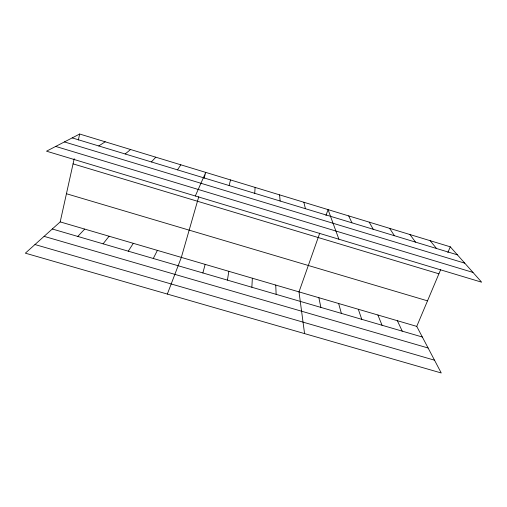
<?xml version="1.0" encoding="UTF-8"?>
<svg xmlns="http://www.w3.org/2000/svg" width="507" height="507" viewBox="0 0 507 507"><rect width="100%" height="100%" fill="white"/><g stroke="black" fill="none" stroke-linecap="round" stroke-linejoin="round"><path stroke-width="0.76" d="M251.865 287.254L252.347 278.216M254.717 193.306L255.11 187.419M227.44 280.124L228.815 271.315M60.194 221.901L416.748 326.388L441.242 372.975L25.35 253.17L60.194 221.901L74.206 158.678M78.344 140.033L79.675 134.025L450.273 246.814L481.65 282.19L46.517 151.187L79.675 134.025M229.139 185.543L230.508 179.928M202.876 272.956L205.145 264.381M198.763 196.722L181.335 257.404L167.335 294.073M204.08 178.204L205.747 172.393L195.322 195.987M319.74 233.15L299.003 291.886L304.568 333.606M325.957 215.532L328.048 209.613L338.904 239.215M416.748 326.388L440.691 269.566M447.865 252.53L450.273 246.814M153.285 258.481L157.392 250.388M128.271 251.174L133.303 243.328M177.488 169.864L180.841 164.813M103.098 243.829L109.075 236.23M151.416 161.948L155.782 157.189M77.767 236.433L84.707 229.088M125.178 153.982L130.572 149.514M98.77 145.965L105.203 141.795M34.964 244.539L434.518 360.192M44.096 236.351L428.111 347.998M52.291 228.999L422.337 337.016M66.436 193.731L427.509 300.847M73.059 163.862L438.904 273.799M55.713 146.428L472.999 272.43M72.197 137.898L457.396 254.837M64.414 141.922L464.773 263.165M430.164 240.692L436.527 248.506M409.948 234.538L415.544 242.137M389.63 228.353L394.452 235.73M369.204 222.142L373.253 229.297M348.677 215.893L351.934 222.82M397.361 320.709L402.247 331.153M377.88 314.999L382.056 325.26M358.31 309.264L361.77 319.34M338.638 303.503L341.376 313.383M303.883 202.261L305.398 208.694M318.865 297.71L320.874 307.4M279.572 194.859L280.137 201.025M275.738 285.067L276.138 294.339"/></g></svg>
